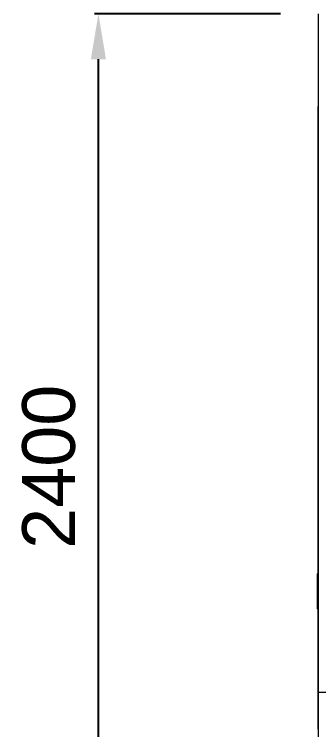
# Model space of a CAD drawing. Header units: millimetres. Extents: x -17070 to 60889, y -291348 to 42394.
# Drawn here: x 34119 to 34927, y 29684 to 31580 of the extents above; entities that cross this region are included whole.
import ezdxf

# ---------------------------------------------------------------- set-up
doc = ezdxf.new("R2010")
doc.units = ezdxf.units.MM
doc.linetypes.add('CENTER', pattern=[2, 1.25, -0.25, 0.25, -0.25])
doc.layers.add('center', color=1, linetype='CENTER')
doc.styles.get("Standard").update_dxf_attribs({"font": 'arial.ttf'})
doc.dimstyles.new('1.40', dxfattribs={"dimscale": 20, "dimtxt": 1.5, "dimasz": 1, "dimexe": 0.5, "dimexo": 0.5, "dimgap": 0.5, "dimtad": 1, "dimdec": 0, "dimzin": 0, "dimdsep": 46, "dimtxsty": 'Standard', "dimcen": 0, "dimclrd": 2, "dimclre": 2, "dimclrt": 3, "dimadec": 0, "dimazin": 0, "dimtfac": 1, "dimtdec": 0, "dimtmove": 0, "dimatfit": 0, "dimfxl": 1, "dimtolj": 1, "dimtzin": 0, "dimlwd": -1, "dimlwe": -1, "dimarcsym": 0})

# ---------------------------------------------------------------- blocks, each defined once
blk = doc.blocks.new('*D679')
at = {"color": 2, "transparency": 16777216}
for p, q in [((34825.9, 31581.2), (34332.2, 31581.2)), ((34342.2, 29301.2), (34342.2, 31461.2)), ((34825.9, 29181.2), (34332.2, 29181.2))]:
    blk.add_line(p, q, dxfattribs=at)
for points in [[(34322.2, 31461.2), (34362.2, 31461.2), (34342.2, 31581.2)], [(34322.2, 29301.2), (34362.2, 29301.2), (34342.2, 29181.2)]]:
    blk.add_solid(points, dxfattribs=at)
at = {"layer": 'Defpoints', "color": 0, "transparency": 16777216}
for p in [(34342.2, 31581.2), (34925.9, 31581.2), (34925.9, 29181.2)]:
    blk.add_point(p, dxfattribs=at)
at = {"color": 3, "lineweight": 5, "transparency": 16777216, "insert": (34210.8, 30381.2), "char_height": 140, "attachment_point": 5, "rotation": 90}
blk.add_mtext('\\A1;2400', dxfattribs=at)
blk = doc.blocks.new('3')
at = {"lineweight": 20}
for p, q in [((34925.9, 31581.2), (34925.9, 29181.2)), ((34925.9, 29748.2), (34925.9, 29683.2))]:
    blk.add_line(p, q, dxfattribs=at)
at = {"color": 7, "lineweight": 20, "ltscale": 0.108889}
blk.add_line((34925.9, 31559.2), (34925.9, 31363.2), dxfattribs=at)
blk.add_line((34925.9, 31559.2), (34925.9, 31363.2), dxfattribs=at)
at = {"color": 7, "lineweight": 20}
blk.add_line((34925.9, 29686.3), (34925.9, 31336.1), dxfattribs=at)
at = {"color": 7, "lineweight": 20, "ltscale": 0.051667}
blk.add_line((34923.9, 30004.7), (34923.9, 30097.7), dxfattribs=at)
at = {"color": 7, "lineweight": 20, "ltscale": 0.001111}
for p, q in [((34925.9, 30097.7), (34923.9, 30097.7)), ((34925.9, 30004.7), (34923.9, 30004.7))]:
    blk.add_line(p, q, dxfattribs=at)
at = {"color": 7, "lineweight": 20}
for centre, radius, start, end in [((34927.4, 30097.7), 3.5, 115.337, 180), ((34927.4, 30004.7), 3.5, 180, 244.663), ((34929, 29835.3), 3.1, 180, 180.2449), ((34929, 29827.1), 3.1, 179.7551, 180)]:
    blk.add_arc(centre, radius, start, end, dxfattribs=at)
at = {"layer": 'center', "lineweight": 20}
for p, q in [((35134.1, 29783.2), (34925.9, 29783.2)), ((34925.9, 29783.2), (34925.9, 29683.2))]:
    blk.add_line(p, q, dxfattribs=at)

msp = doc.modelspace()

# ---------------------------------------------------------------- block references
msp.add_blockref('3', (0, 0))

# ---------------------------------------------------------------- dimensions: what is measured, and where the dimension line sits
at = {"lineweight": 5}
dim = msp.add_linear_dim(base=(34342.2, 31581.2), p1=(34925.9, 29181.2), p2=(34925.9, 31581.2), angle=90, dimstyle='1.40', override={"dimtxt": 7, "dimasz": 6, "dimexo": 5, "dimgap": 3}, dxfattribs=at)
dim.commit()
dim.dimension.update_dxf_attribs({"geometry": '*D679', "text_midpoint": (34210.8, 30381.2)})

doc.saveas('drawing.dxf')
